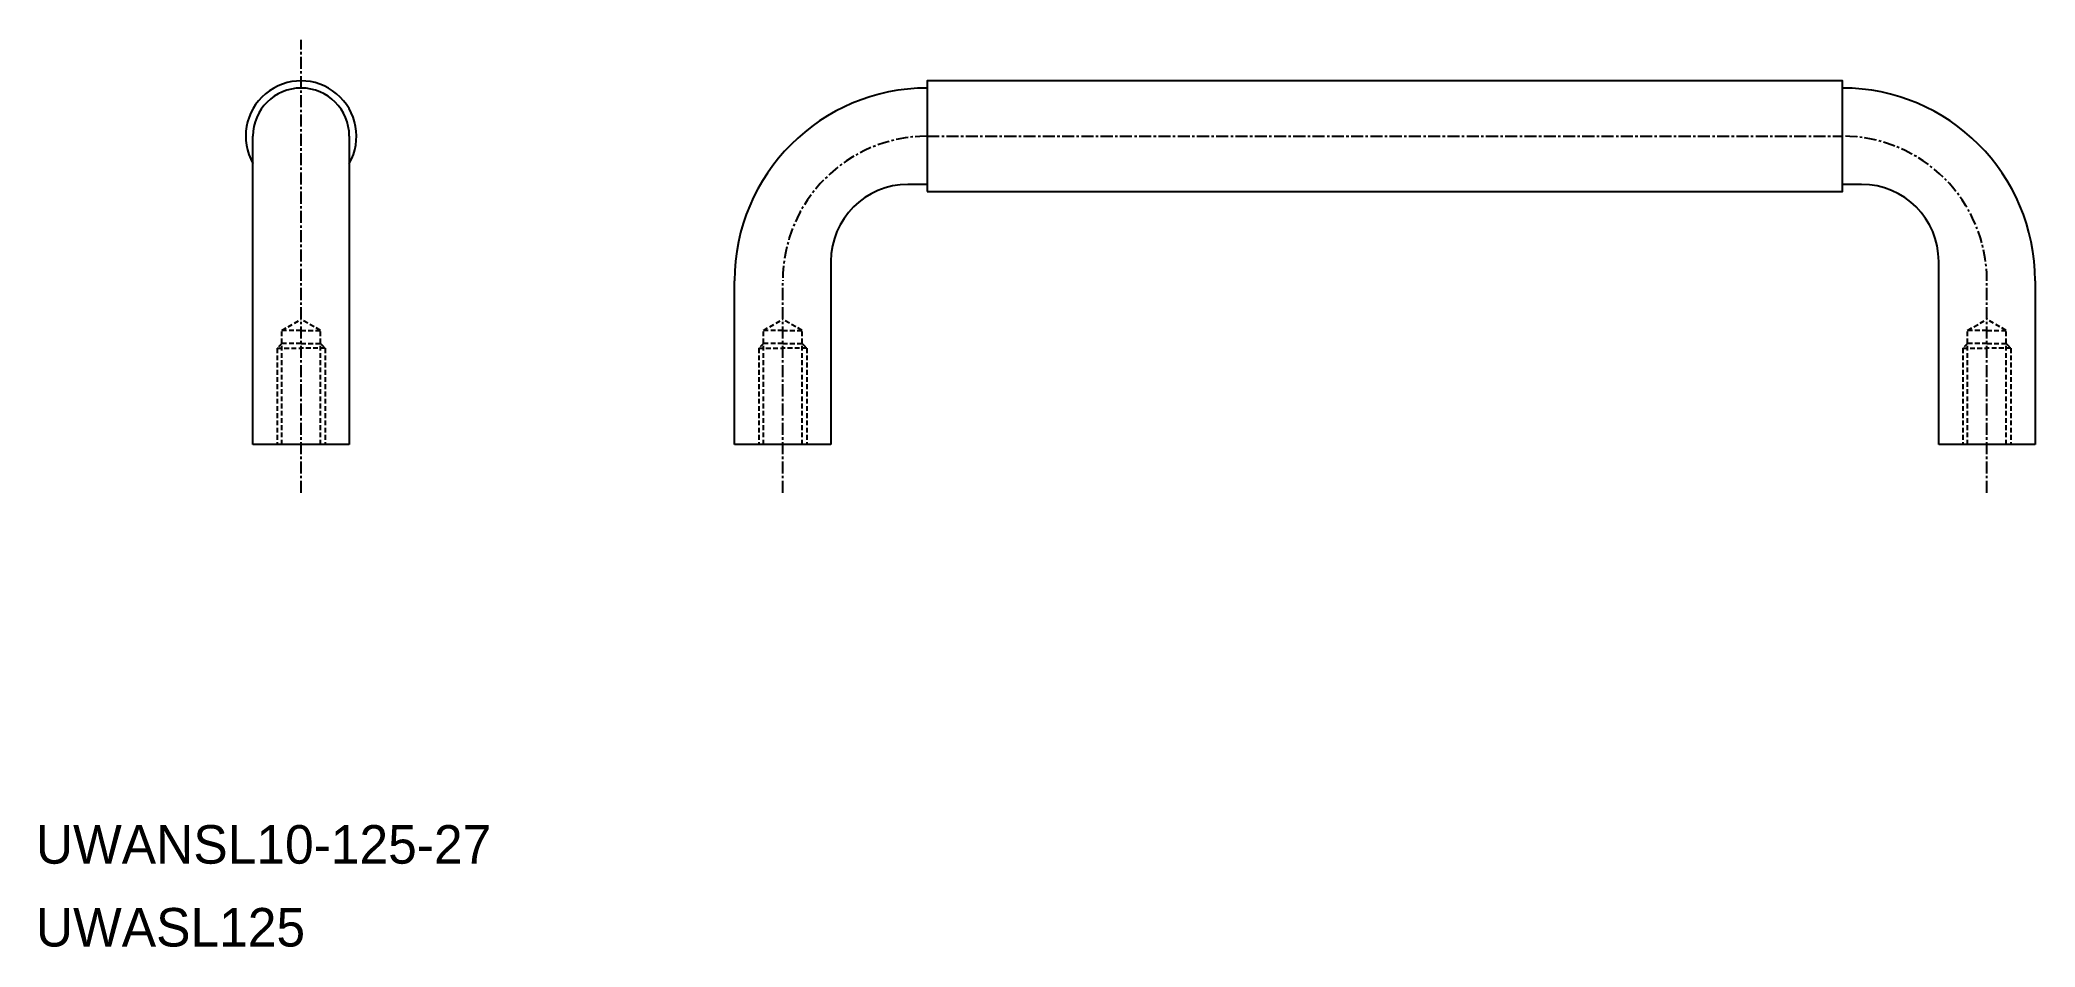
# Model space of a CAD drawing. Extents: x -6344 to -6137, y -1464 to -1370.
import ezdxf

# ---------------------------------------------------------------- set-up
doc = ezdxf.new("R2010")
doc.units = 0
doc.linetypes.add('CENTER', pattern=[2, 1.25, -0.25, 0.25, -0.25])
doc.linetypes.add('DASHED', pattern=[0.75, 0.5, -0.25])
doc.layers.get('0').update_dxf_attribs({"linetype": 'CONTINUOUS'})
doc.layers.add('CENTER', color=1, linetype='CENTER')

msp = doc.modelspace()

# ---------------------------------------------------------------- linework, layer by layer
at = {"color": 7, "linetype": 'CONTINUOUS'}
for p, q in [((-6322.13, -1411.75), (-6322.13, -1379.75)), ((-6312.13, -1379.75), (-6312.13, -1411.75)), ((-6252.13, -1384.75), (-6254.13, -1384.75)), ((-6155.13, -1384.75), (-6157.13, -1384.75)), ((-6262.13, -1392.75), (-6262.13, -1411.75)), ((-6147.13, -1411.75), (-6147.13, -1392.75)), ((-6272.13, -1411.75), (-6272.13, -1394.75)), ((-6137.13, -1394.75), (-6137.13, -1411.75)), ((-6312.13, -1411.75), (-6322.13, -1411.75)), ((-6262.13, -1411.75), (-6272.13, -1411.75)), ((-6137.13, -1411.75), (-6147.13, -1411.75))]:
    msp.add_line(p, q, dxfattribs=at)
at = {"color": 1, "linetype": 'CENTER'}
msp.add_line((-6252.13, -1379.75), (-6157.13, -1379.75), dxfattribs=at)
at = {"color": 3, "linetype": 'DASHED'}
for p, q in [((-6319.13, -1399.9), (-6317.13, -1398.75)), ((-6317.13, -1399.9), (-6319.13, -1399.9)), ((-6319.13, -1411.75), (-6319.13, -1399.9)), ((-6315.13, -1399.9), (-6317.13, -1398.75)), ((-6317.13, -1399.9), (-6315.13, -1399.9)), ((-6315.13, -1411.75), (-6315.13, -1399.9)), ((-6269.13, -1399.9), (-6267.13, -1398.75)), ((-6267.13, -1399.9), (-6269.13, -1399.9)), ((-6269.13, -1411.75), (-6269.13, -1399.9)), ((-6265.13, -1399.9), (-6267.13, -1398.75)), ((-6267.13, -1399.9), (-6265.13, -1399.9)), ((-6265.13, -1411.75), (-6265.13, -1399.9)), ((-6144.13, -1399.9), (-6142.13, -1398.75)), ((-6142.13, -1399.9), (-6144.13, -1399.9)), ((-6144.13, -1411.75), (-6144.13, -1399.9)), ((-6140.13, -1399.9), (-6142.13, -1398.75)), ((-6142.13, -1399.9), (-6140.13, -1399.9)), ((-6140.13, -1411.75), (-6140.13, -1399.9)), ((-6319.13, -1401.25), (-6319.63, -1401.75)), ((-6319.63, -1401.75), (-6319.63, -1411.75)), ((-6319.63, -1401.75), (-6317.13, -1401.75)), ((-6317.13, -1401.25), (-6319.13, -1401.25)), ((-6317.13, -1401.25), (-6315.13, -1401.25)), ((-6314.63, -1401.75), (-6317.13, -1401.75)), ((-6315.13, -1401.25), (-6314.63, -1401.75)), ((-6314.63, -1401.75), (-6314.63, -1411.75)), ((-6269.13, -1401.25), (-6269.63, -1401.75)), ((-6269.63, -1401.75), (-6267.13, -1401.75)), ((-6269.63, -1401.75), (-6269.63, -1411.75)), ((-6267.13, -1401.25), (-6269.13, -1401.25)), ((-6267.13, -1401.25), (-6265.13, -1401.25)), ((-6264.63, -1401.75), (-6267.13, -1401.75)), ((-6265.13, -1401.25), (-6264.63, -1401.75)), ((-6264.63, -1401.75), (-6264.63, -1411.75)), ((-6144.13, -1401.25), (-6144.63, -1401.75)), ((-6144.63, -1401.75), (-6142.13, -1401.75)), ((-6144.63, -1401.75), (-6144.63, -1411.75)), ((-6142.13, -1401.25), (-6144.13, -1401.25)), ((-6142.13, -1401.25), (-6140.13, -1401.25)), ((-6139.63, -1401.75), (-6142.13, -1401.75)), ((-6140.13, -1401.25), (-6139.63, -1401.75)), ((-6139.63, -1401.75), (-6139.63, -1411.75))]:
    msp.add_line(p, q, dxfattribs=at)
at = {"color": 7, "linetype": 'CONTINUOUS'}
msp.add_lwpolyline([(-6252.13, -1385.5), (-6157.13, -1385.5), (-6157.13, -1374), (-6252.13, -1374)], close=True, dxfattribs=at)
for centre, radius, start, end in [((-6317.13, -1379.75), 5.75, 330.4082, 209.5918), ((-6317.13, -1379.75), 5, 0, 180), ((-6252.13, -1394.75), 20, 90, 180), ((-6157.13, -1394.75), 20, 0, 90), ((-6254.13, -1392.75), 8, 90, 180), ((-6155.13, -1392.75), 8, 0, 90)]:
    msp.add_arc(centre, radius, start, end, dxfattribs=at)
at = {"color": 1, "linetype": 'CENTER'}
for centre, start, end in [((-6252.13, -1394.75), 90, 180), ((-6157.13, -1394.75), 0, 90)]:
    msp.add_arc(centre, 15, start, end, dxfattribs=at)
at = {"layer": 'CENTER', "color": 1, "linetype": 'CENTER'}
for p, q in [((-6317.13, -1416.75), (-6317.13, -1369.75)), ((-6267.13, -1416.75), (-6267.13, -1394.75)), ((-6142.13, -1416.75), (-6142.13, -1394.75))]:
    msp.add_line(p, q, dxfattribs=at)

# ---------------------------------------------------------------- texts
for s, p in [('UWANSL10-125-27', (-6344.66, -1455.25)), ('UWASL125', (-6344.66, -1463.85))]:
    msp.add_text(s, height=4).set_placement(p)

doc.saveas('drawing.dxf')
